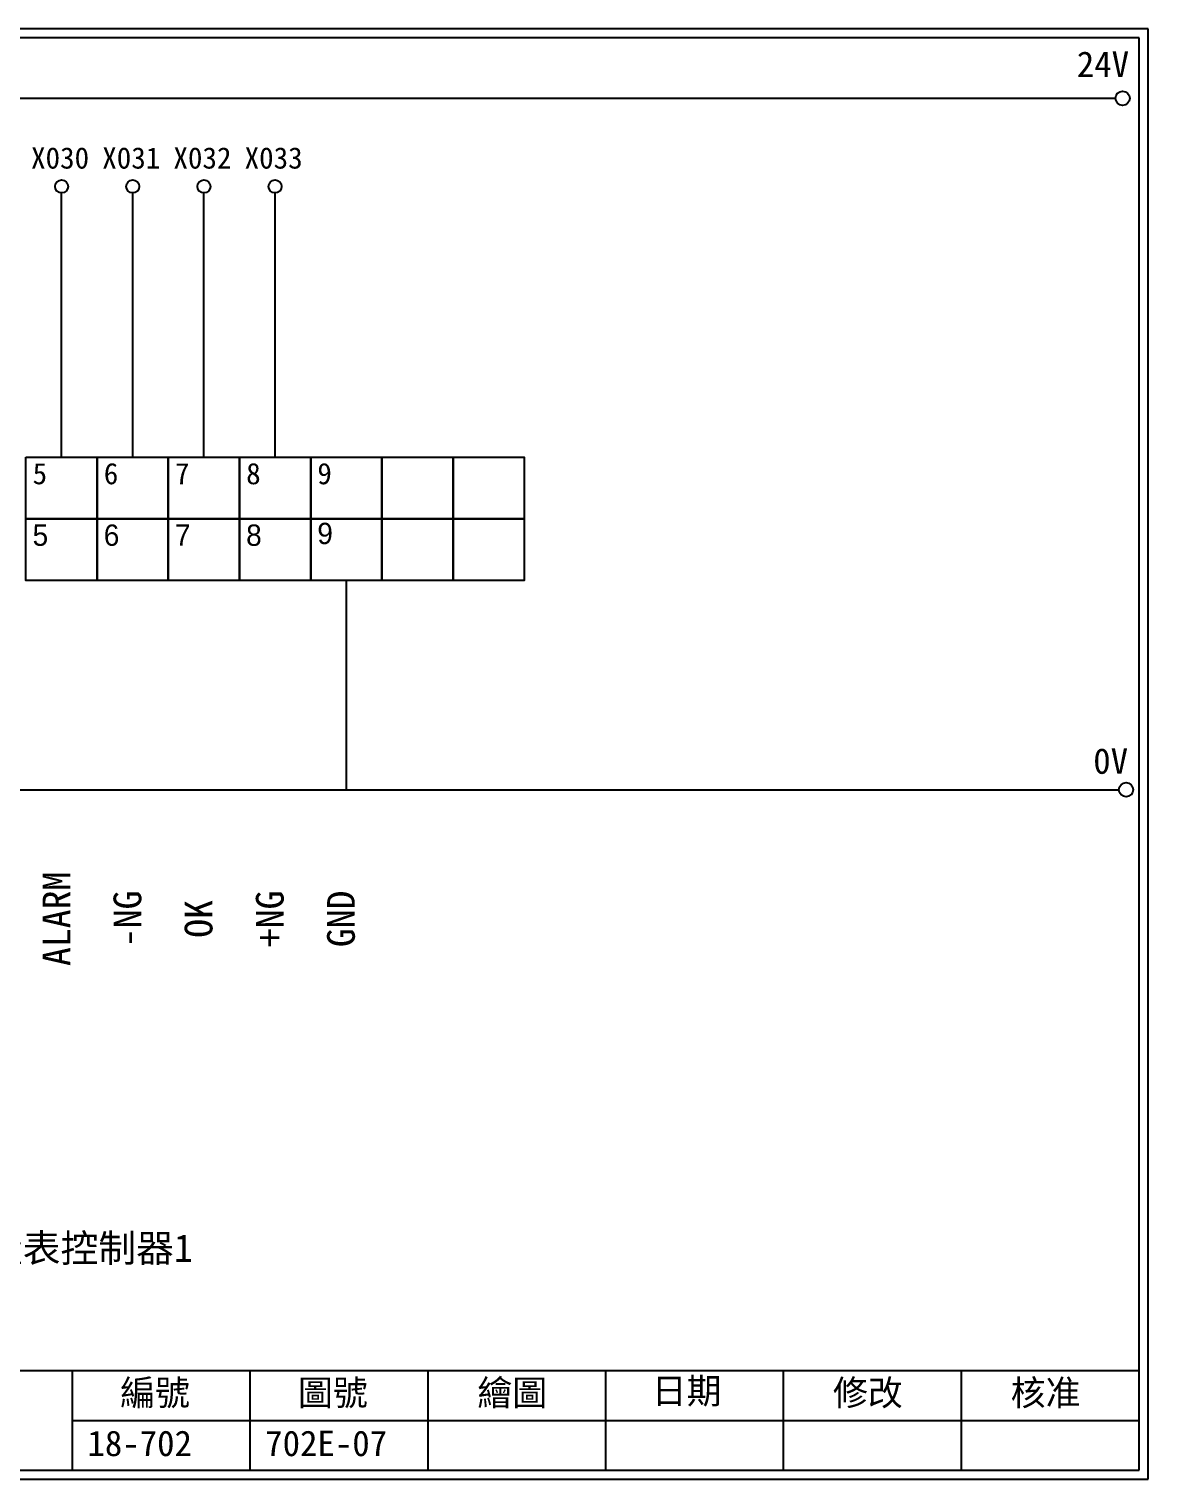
# Model space of a CAD drawing. Extents: x 627 to 914, y 3 to 207.
# Drawn here: x 756.8 to 914.2, y 3 to 207 of the extents above; entities that cross this region are included whole.
import ezdxf

# ---------------------------------------------------------------- set-up
doc = ezdxf.new("R2010")
doc.units = 0
doc.layers.get('0').update_dxf_attribs({"linetype": 'CONTINUOUS'})
doc.layers.add('圖框層', color=7, linetype='CONTINUOUS')
doc.layers.add('標尺寸層', color=3, linetype='CONTINUOUS')
doc.styles.add('CNS', font='romanc.shx', dxfattribs={"bigfont": 'chineset.shx'})
doc.styles.add('STSL', font='kaiu.ttf')

msp = doc.modelspace()

# ---------------------------------------------------------------- linework, layer by layer
at = {"color": 0}
for p, q in [((761.42, 146.73), (761.42, 183.91)), ((771.43, 146.73), (771.43, 183.91)), ((781.44, 146.73), (781.44, 183.91)), ((791.45, 146.73), (791.45, 183.91))]:
    msp.add_line(p, q, dxfattribs=at)
for points in [[(756.41, 146.73), (766.42, 146.73), (766.42, 138.07), (756.41, 138.07)], [(766.42, 146.73), (776.43, 146.73), (776.43, 138.07), (766.42, 138.07)], [(776.43, 146.73), (786.44, 146.73), (786.44, 138.07), (776.43, 138.07)], [(786.44, 146.73), (796.45, 146.73), (796.45, 138.07), (786.44, 138.07)], [(796.45, 146.73), (806.46, 146.73), (806.46, 138.07), (796.45, 138.07)], [(806.46, 146.73), (816.47, 146.73), (816.47, 138.07), (806.46, 138.07)], [(816.47, 146.73), (826.48, 146.73), (826.48, 138.07), (816.47, 138.07)], [(756.41, 138.07), (766.42, 138.07), (766.42, 129.4), (756.41, 129.4)], [(766.42, 138.07), (776.43, 138.07), (776.43, 129.4), (766.42, 129.4)], [(776.43, 138.07), (786.44, 138.07), (786.44, 129.4), (776.43, 129.4)], [(786.44, 138.07), (796.45, 138.07), (796.45, 129.4), (786.44, 129.4)], [(796.45, 138.07), (806.46, 138.07), (806.46, 129.4), (796.45, 129.4)], [(806.46, 138.07), (816.47, 138.07), (816.47, 129.4), (806.46, 129.4)], [(816.47, 138.07), (826.48, 138.07), (826.48, 129.4), (816.47, 129.4)]]:
    msp.add_lwpolyline(points, close=True, dxfattribs=at)
for centre in [(910.63, 197.22), (911.12, 99.96)]:
    msp.add_circle(centre, 1, dxfattribs=at)
at = {"layer": '圖框層', "color": 0}
for p, q in [((914.2, 206.97), (627.2, 206.97)), ((914.2, 3), (914.2, 206.97)), ((912.95, 205.72), (628.45, 205.72)), ((912.95, 4.25), (912.95, 205.72)), ((628.45, 18.25), (912.95, 18.25)), ((762.95, 4.25), (762.95, 18.25)), ((787.95, 4.25), (787.95, 18.25)), ((812.95, 4.25), (812.95, 18.25)), ((837.95, 4.25), (837.95, 18.25)), ((862.95, 4.25), (862.95, 18.25)), ((887.95, 4.25), (887.95, 18.25)), ((762.95, 11.25), (912.95, 11.25)), ((628.45, 4.25), (912.95, 4.25)), ((627.2, 3), (914.2, 3))]:
    msp.add_line(p, q, dxfattribs=at)
at = {"layer": '標尺寸層', "color": 0}
for p, q in [((632.04, 197.22), (909.63, 197.22)), ((801.46, 129.4), (801.46, 99.96)), ((632.25, 99.96), (910.12, 99.96))]:
    msp.add_line(p, q, dxfattribs=at)
for centre in [(761.42, 184.83), (771.43, 184.83), (781.44, 184.83), (791.45, 184.83)]:
    msp.add_circle(centre, 0.92, dxfattribs=at)

# ---------------------------------------------------------------- texts
at = {"color": 0, "char_height": 3, "width": 8.2913, "attachment_point": 1}
for s, insert in [('5', (757.35, 145.93)), ('6', (767.36, 145.93)), ('7', (777.37, 145.93)), ('8', (787.38, 145.93)), ('9', (797.39, 145.93)), ('{\\fPMingLiU|b0|i0|c136|p18;5}', (757.35, 137.27)), ('{\\fPMingLiU|b0|i0|c136|p18;6}', (767.36, 137.27)), ('{\\fPMingLiU|b0|i0|c136|p18;7}', (777.37, 137.27)), ('{\\fPMingLiU|b0|i0|c136|p18;8}', (787.38, 137.27)), ('{\\fPMingLiU|b0|i0|c136|p18;9}', (797.39, 137.51))]:
    msp.add_mtext(s, dxfattribs=dict(at, insert=insert))
at = {"layer": '圖框層', "color": 0, "style": 'STSL'}
for s, height, p in [('24V', 3.6, (904.19, 200.22)), ('X030', 3, (757.13, 187.33)), ('X031', 3, (767.14, 187.33)), ('X032', 3, (777.15, 187.33)), ('X033', 3, (787.16, 187.33)), ('0V', 3.6, (906.5, 102.2)), ('編號', 3.6, (769.66, 13.34)), ('圖號', 3.6, (794.66, 13.34)), ('繪圖', 3.6, (819.89, 13.34)), ('日期', 3.6, (844.41, 13.59)), ('修改', 3.6, (869.89, 13.34)), ('核准', 3.6, (894.89, 13.34)), ('18-702', 3.6, (765.06, 6.22)), ('702E-07', 3.6, (790.06, 6.22))]:
    msp.add_text(s, height=height, dxfattribs=at).set_placement(p)
at = {"layer": '標尺寸層', "color": 0, "char_height": 3.9, "width": 36.3393, "attachment_point": 5, "rotation": 90, "style": 'CNS'}
for s, insert in [('{\\fDFKai-SB|b0|i0|c136|p65;ALARM}', (760.7, 81.79)), ('{\\fDFKai-SB|b0|i0|c136|p65;-NG}', (770.71, 81.79)), ('{\\fDFKai-SB|b0|i0|c136|p65;OK}', (780.72, 81.79)), ('{\\fDFKai-SB|b0|i0|c136|p65;+NG}', (790.73, 81.79)), ('{\\fDFKai-SB|b0|i0|c136|p65;GND}', (800.74, 81.79))]:
    msp.add_mtext(s, dxfattribs=dict(at, insert=insert))
at = {"layer": '標尺寸層', "color": 0, "insert": (765.26, 35.27), "char_height": 3.9, "width": 46.8521, "attachment_point": 5, "style": 'CNS'}
msp.add_mtext('{\\fDFKai-SB|b0|i0|c136|p65;量表控制器1}', dxfattribs=at)

doc.saveas('drawing.dxf')
